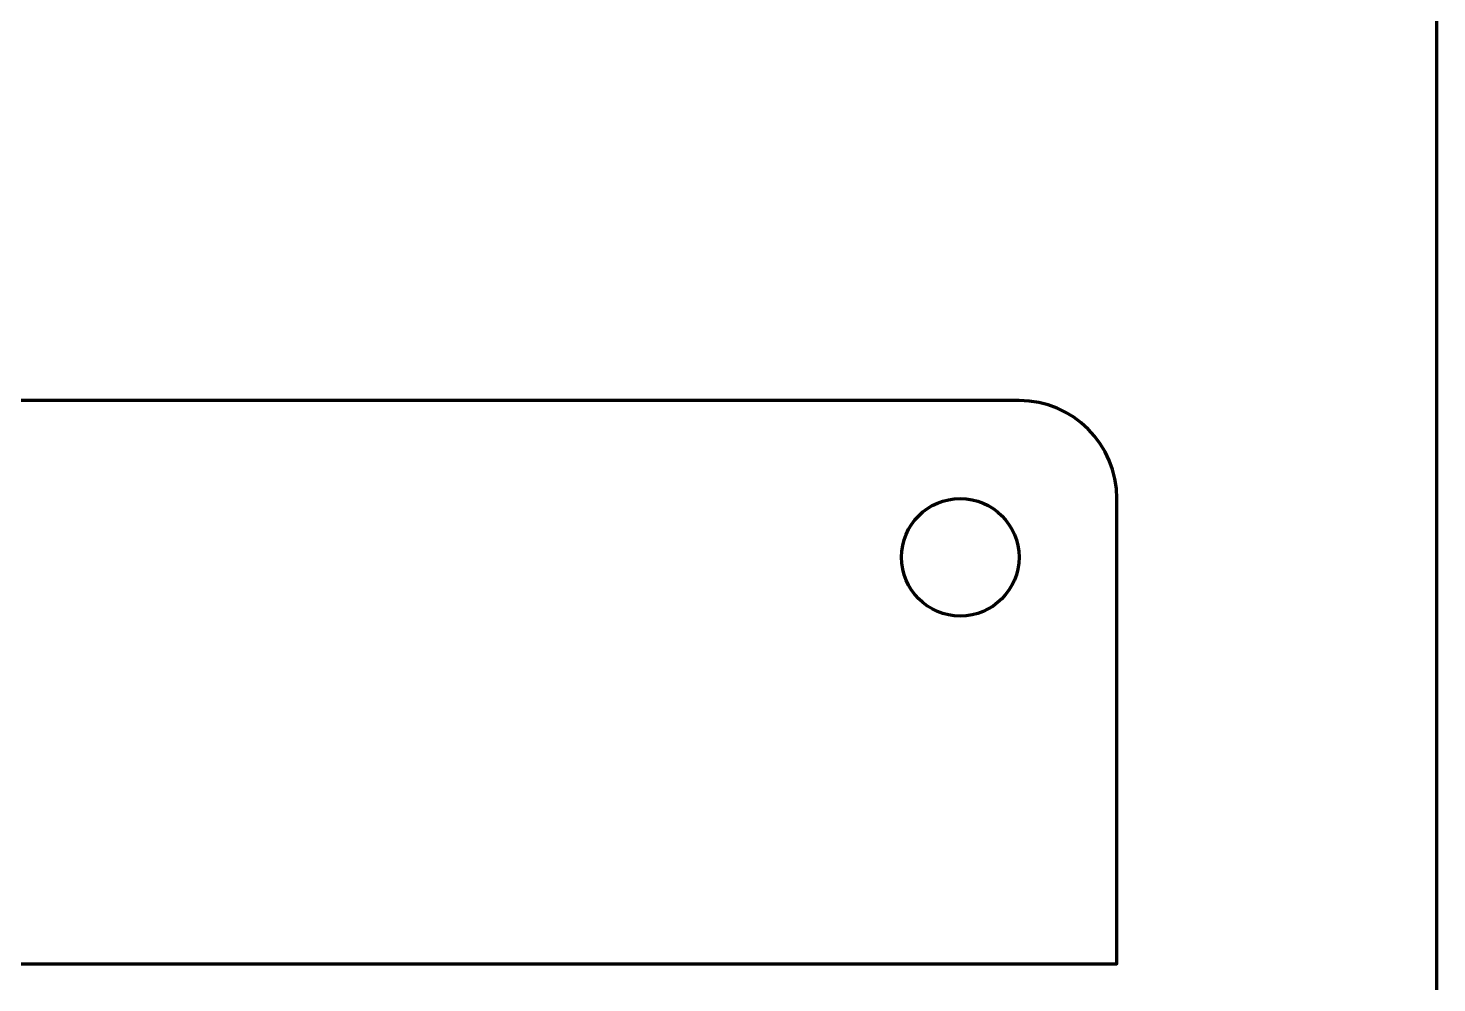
# Model space of a CAD drawing. Header units: centimetres. Extents: x -14.3 to 14.3, y -10 to 9.9.
# Drawn here: x 7.11 to 14.3, y -5.13 to -0.26 of the extents above; entities that cross this region are included whole.
import ezdxf

# ---------------------------------------------------------------- set-up
doc = ezdxf.new("R2010")
doc.units = ezdxf.units.CM
doc.header["$MEASUREMENT"] = 0
doc.layers.add('Layer 1', color=7, linetype='Continuous')

msp = doc.modelspace()

# ---------------------------------------------------------------- linework, layer by layer
at = {"layer": 'Layer 1', "color": 250, "lineweight": 70}
msp.add_ellipse((11.86663, -2.96249), major_axis=(0, 0.3), ratio=1, dxfattribs=at)
for points, knots in [([(-14.3, -9), (-14.3, -9), (-14.3, 8.9), (-14.3, 8.9), (-14.3, 8.9), (-14.3, 9.45219), (-13.85219, 9.9), (-13.3, 9.9), (-13.3, 9.9), (-13.3, 9.9), (13.3, 9.9), (13.3, 9.9), (13.3, 9.9), (13.85219, 9.9), (14.3, 9.45219), (14.3, 8.9), (14.3, 8.9), (14.3, 8.9), (14.3, -9), (14.3, -9), (14.3, -9), (14.3, -9.55219), (13.85219, -10), (13.3, -10), (13.3, -10), (13.3, -10), (-13.3, -10), (-13.3, -10), (-13.3, -10), (-13.85219, -10), (-14.3, -9.55219), (-14.3, -9)], [0, 0, 0, 0, 0.125, 0.125, 0.125, 0.125, 0.25, 0.25, 0.25, 0.25, 0.375, 0.375, 0.375, 0.375, 0.5, 0.5, 0.5, 0.5, 0.625, 0.625, 0.625, 0.625, 0.75, 0.75, 0.75, 0.75, 0.875, 0.875, 0.875, 0.875, 1, 1, 1, 1]), ([(1.66666, -5.03749), (1.66666, -5.03749), (1.66666, -2.66249), (1.66666, -2.66249), (1.66666, -2.66249), (1.66666, -2.38639), (1.89056, -2.16249), (2.16666, -2.16249), (2.16666, -2.16249), (2.16666, -2.16249), (12.16664, -2.16249), (12.16664, -2.16249), (12.16664, -2.16249), (12.44274, -2.16249), (12.66664, -2.38639), (12.66664, -2.66249), (12.66664, -2.66249), (12.66664, -2.66249), (12.66664, -5.03749), (12.66664, -5.03749), (12.66664, -5.03749), (12.66664, -5.03749), (1.66666, -5.03749), (1.66666, -5.03749)], [0, 0, 0, 0, 0.1666667, 0.1666667, 0.1666667, 0.1666667, 0.3333333, 0.3333333, 0.3333333, 0.3333333, 0.5, 0.5, 0.5, 0.5, 0.6666667, 0.6666667, 0.6666667, 0.6666667, 0.8333333, 0.8333333, 0.8333333, 0.8333333, 1, 1, 1, 1])]:
    msp.add_open_spline(points, degree=3, knots=knots, dxfattribs=at)

doc.saveas('drawing.dxf')
